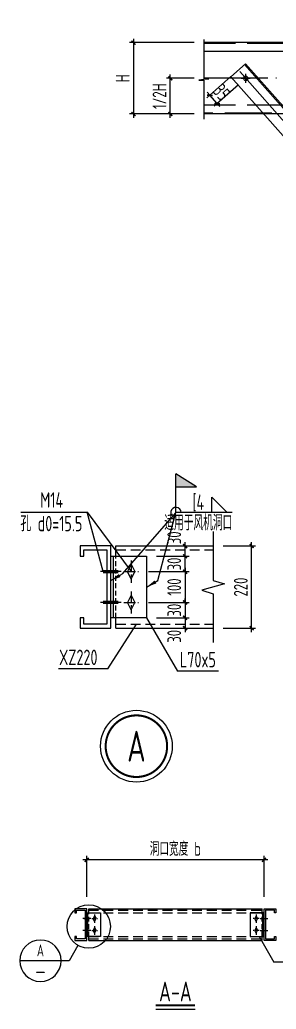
# Model space of a CAD drawing. Extents: x 899043 to 2598688, y -137197 to 211789.
# Drawn here: x 1589224 to 1598989, y 46970 to 84558 of the extents above; entities that cross this region are included whole.
import ezdxf
from ezdxf.enums import TextEntityAlignment as Align

# ---------------------------------------------------------------- set-up
doc = ezdxf.new("R2010")
doc.units = 0
doc.header["$LTSCALE"] = 1500
doc.header["$MEASUREMENT"] = 0
for name, pattern in [('ACAD_ISO02W100', [15, 12, -3]), ('CENTER', [2, 1.25, -0.25, 0.25, -0.25]), ('DASHED2', [0.375, 0.25, -0.125]), ('DOTE', [2.42, 2, -0.2, 0.02, -0.2])]:
    doc.linetypes.add(name, pattern=pattern)
for name, color, linetype in [('DIM', 3, 'Continuous'), ('DOTE', 1, 'Continuous'), ('luoshuang', 6, 'Continuous'), ('luoshuanga', 253, 'CENTER'), ('lzdl', 2, 'Continuous'), ('NUM', 7, 'Continuous'), ('TEXT', 7, 'Continuous'), ('THIN', 7, 'Continuous'), ('WELD', 7, 'Continuous'), ('檩条', 6, 'Continuous')]:
    doc.layers.add(name, color=color, linetype=linetype)
doc.styles.add('TSSD_Dimension', font='Tssdeng.shx', dxfattribs={"width": 0.7, "bigfont": 'hztxt.shx'})
doc.styles.add('TSSD_Label', font='Tssdeng.shx', dxfattribs={"width": 0.7, "bigfont": 'hztxt.shx'})
doc.styles.add('TSSD_Norm', font='Tssdeng.shx', dxfattribs={"bigfont": 'hztxt.shx'})
doc.styles.add('TSSD_Num', font='tssdeng.shx', dxfattribs={"width": 0.7, "bigfont": 'hztxt.shx'})
doc.dimstyles.new('TSSD_150_150', dxfattribs={"dimtxt": 525, "dimasz": 150, "dimexe": 150, "dimexo": 375, "dimgap": 150, "dimtad": 1, "dimdec": 0, "dimzin": 0, "dimdsep": 46, "dimtxsty": 'TSSD_Dimension', "dimblk": 'ARCHTICK', "dimblk1": 'ARCHTICK', "dimblk2": 'ARCHTICK', "dimcen": 0, "dimdle": 150, "dimclrt": 7, "dimadec": 0, "dimazin": 0, "dimtfac": 1, "dimtdec": 0, "dimtix": 1, "dimtmove": 2, "dimatfit": 3, "dimfxl": 0, "dimtolj": 1, "dimtzin": 0, "dimarcsym": 0})
doc.dimstyles.new('TSSD_15_150', dxfattribs={"dimtxt": 525, "dimasz": 150, "dimexe": 150, "dimexo": 375, "dimgap": 150, "dimtad": 1, "dimdec": 0, "dimlfac": 0.1, "dimzin": 0, "dimdsep": 46, "dimtxsty": 'TSSD_Dimension', "dimblk": 'ARCHTICK', "dimblk1": 'ARCHTICK', "dimblk2": 'ARCHTICK', "dimcen": 0, "dimdle": 150, "dimclrt": 7, "dimadec": 0, "dimazin": 0, "dimtfac": 1, "dimtdec": 0, "dimtix": 1, "dimtmove": 2, "dimatfit": 3, "dimfxl": 0, "dimtolj": 1, "dimtzin": 0, "dimarcsym": 0})
doc.dimstyles.new('TSSD_20_150', dxfattribs={"dimtxt": 525, "dimasz": 150, "dimexe": 150, "dimexo": 375, "dimgap": 150, "dimtad": 1, "dimdec": 0, "dimlfac": 0.133333, "dimzin": 0, "dimdsep": 46, "dimtxsty": 'TSSD_Dimension', "dimblk": 'ARCHTICK', "dimblk1": 'ARCHTICK', "dimblk2": 'ARCHTICK', "dimcen": 0, "dimdle": 150, "dimclrt": 7, "dimadec": 0, "dimazin": 0, "dimtfac": 1, "dimtdec": 0, "dimtix": 1, "dimtmove": 2, "dimatfit": 3, "dimfxl": 0, "dimtolj": 1, "dimtzin": 0, "dimarcsym": 0})

# ---------------------------------------------------------------- blocks, each defined once
blk = doc.blocks.new('_ArchTick')
at = {"color": 0, "linetype": 'ByBlock', "const_width": 0.4}
blk.add_lwpolyline([(-0.5, -0.5), (0.5, 0.5)], dxfattribs=at)
blk = doc.blocks.new('*D989')
at = {"layer": 'Defpoints', "color": 0}
for p in [(1597546, 82653), (1597828, 82335), (1596461, 81692)]:
    blk.add_point(p, dxfattribs=at)
at = {"layer": 'DIM', "color": 0, "lineweight": -2}
for p, q in [((1597265, 82404), (1596349, 81592)), ((1597547, 82086), (1596631, 81274)), ((1596461, 81692), (1596362, 81804)), ((1596743, 81374), (1596461, 81692)), ((1596743, 81374), (1596843, 81262))]:
    blk.add_line(p, q, dxfattribs=at)
at = {"layer": 'DIM', "color": 0, "lineweight": -2, "xscale": 150, "yscale": 150, "zscale": 150}
for p, rotation in [((1596461, 81692), 311.5347105282701), ((1596743, 81374), 131.53471052827)]:
    blk.add_blockref('_ArchTick', p, dxfattribs=dict(at, rotation=rotation))
at = {"layer": 'DIM', "color": 7, "insert": (1596911, 81806), "char_height": 525, "attachment_point": 5, "rotation": 311.5347, "style": 'TSSD_Dimension'}
blk.add_mtext('\\A1;35', dxfattribs=at)
blk = doc.blocks.new('*D991')
at = {"layer": 'Defpoints', "color": 0}
for p in [(1604897, 84558), (1597995, 82147), (1603935, 78257), (1604403, 74911), (1604897, 73828)]:
    blk.add_point(p, dxfattribs=at)
at = {"layer": 'DIM', "color": 0, "lineweight": -2}
blk.add_arc((1604897, 74355), 4019, 90, 131.533, dxfattribs=at)
at = {"layer": 'DIM', "color": 0, "lineweight": -2, "xscale": 150, "yscale": 150, "zscale": 150}
blk.add_blockref('_ArchTick', (1604897, 78374), dxfattribs=at)
at = {"layer": 'DIM', "color": 0, "lineweight": -2, "xscale": 150, "yscale": 150, "zscale": 150, "rotation": 221.5330089075125}
blk.add_blockref('_ArchTick', (1602231, 77363), dxfattribs=at)
at = {"layer": 'DIM', "color": 7, "insert": (1603325, 78498), "char_height": 525, "attachment_point": 5, "rotation": 20.7665, "style": 'TSSD_Dimension'}
blk.add_mtext('\\A1;45%%d', dxfattribs=at)
blk = doc.blocks.new('*D993')
at = {"layer": 'Defpoints', "color": 0}
for p in [(1594956, 82335), (1596238, 82335), (1596238, 80980)]:
    blk.add_point(p, dxfattribs=at)
at = {"layer": 'DIM', "color": 0, "lineweight": -2}
for p, q in [((1595863, 82335), (1594806, 82335)), ((1594956, 80830), (1594956, 82485)), ((1595863, 80980), (1594806, 80980))]:
    blk.add_line(p, q, dxfattribs=at)
at = {"layer": 'DIM', "color": 0, "lineweight": -2, "xscale": 150, "yscale": 150, "zscale": 150}
for p, rotation in [((1594956, 82335), 90), ((1594956, 80980), 270)]:
    blk.add_blockref('_ArchTick', p, dxfattribs=dict(at, rotation=rotation))
at = {"layer": 'DIM', "color": 7, "insert": (1594544, 81657), "char_height": 525, "attachment_point": 5, "rotation": 90, "style": 'TSSD_Dimension'}
blk.add_mtext('\\A1;1/2H', dxfattribs=at)
blk = doc.blocks.new('*D994')
at = {"layer": 'Defpoints', "color": 0}
for p in [(1596238, 83690), (1593555, 80980), (1596238, 80980)]:
    blk.add_point(p, dxfattribs=at)
at = {"layer": 'DIM', "color": 0, "lineweight": -2}
for p, q in [((1593555, 83840), (1593555, 80830)), ((1595863, 83690), (1593405, 83690)), ((1595863, 80980), (1593405, 80980))]:
    blk.add_line(p, q, dxfattribs=at)
at = {"layer": 'DIM', "color": 0, "lineweight": -2, "xscale": 150, "yscale": 150, "zscale": 150}
for p, rotation in [((1593555, 83690), 90), ((1593555, 80980), 270)]:
    blk.add_blockref('_ArchTick', p, dxfattribs=dict(at, rotation=rotation))
at = {"layer": 'DIM', "color": 7, "insert": (1593143, 82335), "char_height": 525, "attachment_point": 5, "rotation": 90, "style": 'TSSD_Dimension'}
blk.add_mtext('\\A1;H', dxfattribs=at)
blk = doc.blocks.new('螺栓杆')
at = {"layer": 'luoshuang', "const_width": 16}
blk.add_lwpolyline([(37.5, 0), (-37.5, 0)], dxfattribs=at)
at = {"layer": 'luoshuanga', "ltscale": 0.1}
blk.add_line((-50, 0), (50, 0), dxfattribs=at)
blk = doc.blocks.new('螺栓-普通')
at = {"layer": 'luoshuang'}
for p, q in [((0, 120), (-60, 0)), ((0, -120), (-60, 0)), ((0, 120), (60, 0)), ((0, -120), (60, 0))]:
    blk.add_line(p, q, dxfattribs=at)
at = {"layer": 'luoshuanga', "ltscale": 0.1}
for p, q in [((0, 180), (0, -180)), ((120, 0), (-120, 0))]:
    blk.add_line(p, q, dxfattribs=at)
blk = doc.blocks.new('*D938')
at = {"layer": 'Defpoints', "color": 0}
for p in [(1591774, 52645), (1591774, 50867), (1598524, 50867)]:
    blk.add_point(p, dxfattribs=at)
at = {"layer": 'DIM', "color": 0, "lineweight": -2}
for p, q in [((1598674, 52645), (1591624, 52645)), ((1591774, 51242), (1591774, 52795)), ((1598524, 51242), (1598524, 52795))]:
    blk.add_line(p, q, dxfattribs=at)
at = {"layer": 'DIM', "color": 0, "lineweight": -2, "xscale": 150, "yscale": 150, "zscale": 150, "rotation": 180}
blk.add_blockref('_ArchTick', (1591774, 52645), dxfattribs=at)
at = {"layer": 'DIM', "color": 0, "lineweight": -2, "xscale": 150, "yscale": 150, "zscale": 150}
blk.add_blockref('_ArchTick', (1598524, 52645), dxfattribs=at)
at = {"layer": 'DIM', "color": 7, "insert": (1595149, 53058), "char_height": 525, "attachment_point": 5, "style": 'TSSD_Dimension'}
blk.add_mtext('\\A1;洞口宽度 b', dxfattribs=at)
blk = doc.blocks.new('ts_idx')
at = {"color": 0, "linetype": 'ByBlock', "lineweight": -2}
blk.add_line((-0.5, 0), (0.5, 0), dxfattribs=at)
blk.add_circle((0, 0), 0.5, dxfattribs=at)
at = {"color": 0, "linetype": 'ByBlock', "lineweight": -2, "style": 'TSSD_Num', "width": 0.7}
for tag, p in [('1', (0, 0.25)), ('A', (0, -0.25))]:
    blk.add_attdef(tag, text='', height=0.286, dxfattribs=at).set_placement(p, align=Align.MIDDLE_CENTER)
blk = doc.blocks.new('*D939')
at = {"layer": 'Defpoints', "color": 0}
for p in [(1593751, 63593), (1593751, 62423), (1595518, 62423)]:
    blk.add_point(p, dxfattribs=at)
at = {"layer": 'DIM', "color": 0, "lineweight": -2}
for p, q in [((1594126, 63593), (1595668, 63593)), ((1595518, 63743), (1595518, 62273)), ((1594126, 62423), (1595668, 62423))]:
    blk.add_line(p, q, dxfattribs=at)
at = {"layer": 'DIM', "color": 0, "lineweight": -2, "xscale": 150, "yscale": 150, "zscale": 150}
for p, rotation in [((1595518, 63593), 90), ((1595518, 62423), 270)]:
    blk.add_blockref('_ArchTick', p, dxfattribs=dict(at, rotation=rotation))
at = {"layer": 'DIM', "color": 7, "insert": (1595105, 63008), "char_height": 525, "attachment_point": 5, "rotation": 90, "style": 'TSSD_Dimension'}
blk.add_mtext('\\A1;100', dxfattribs=at)
blk = doc.blocks.new('*D940')
at = {"layer": 'Defpoints', "color": 0}
for p in [(1594055, 61838), (1594055, 61448), (1595518, 61448)]:
    blk.add_point(p, dxfattribs=at)
at = {"layer": 'DIM', "color": 0, "lineweight": -2}
for p, q in [((1594430, 61838), (1595668, 61838)), ((1595518, 61988), (1595518, 61298)), ((1594430, 61448), (1595668, 61448))]:
    blk.add_line(p, q, dxfattribs=at)
at = {"layer": 'DIM', "color": 0, "lineweight": -2, "xscale": 150, "yscale": 150, "zscale": 150}
for p, rotation in [((1595518, 61838), 90), ((1595518, 61448), 270)]:
    blk.add_blockref('_ArchTick', p, dxfattribs=dict(at, rotation=rotation))
at = {"layer": 'DIM', "color": 7, "insert": (1595105, 61137), "char_height": 525, "attachment_point": 5, "rotation": 90, "style": 'TSSD_Dimension'}
blk.add_mtext('\\A1;30', dxfattribs=at)
blk = doc.blocks.new('*D941')
at = {"layer": 'Defpoints', "color": 0}
for p in [(1594055, 64568), (1595518, 64568), (1594055, 64178)]:
    blk.add_point(p, dxfattribs=at)
at = {"layer": 'DIM', "color": 0, "lineweight": -2}
for p, q in [((1595518, 64028), (1595518, 64718)), ((1594430, 64568), (1595668, 64568)), ((1594430, 64178), (1595668, 64178))]:
    blk.add_line(p, q, dxfattribs=at)
at = {"layer": 'DIM', "color": 0, "lineweight": -2, "xscale": 150, "yscale": 150, "zscale": 150}
for p, rotation in [((1595518, 64568), 90), ((1595518, 64178), 270)]:
    blk.add_blockref('_ArchTick', p, dxfattribs=dict(at, rotation=rotation))
at = {"layer": 'DIM', "color": 7, "insert": (1595105, 64878), "char_height": 525, "attachment_point": 5, "rotation": 90, "style": 'TSSD_Dimension'}
blk.add_mtext('\\A1;30', dxfattribs=at)
blk = doc.blocks.new('*D942')
at = {"layer": 'Defpoints', "color": 0}
for p in [(1596590, 64568), (1598053, 64568), (1596590, 61448)]:
    blk.add_point(p, dxfattribs=at)
at = {"layer": 'DIM', "color": 0, "lineweight": -2}
for p, q in [((1598053, 61298), (1598053, 64718)), ((1596965, 64568), (1598203, 64568)), ((1596965, 61448), (1598203, 61448))]:
    blk.add_line(p, q, dxfattribs=at)
at = {"layer": 'DIM', "color": 0, "lineweight": -2, "xscale": 150, "yscale": 150, "zscale": 150}
for p, rotation in [((1598053, 64568), 90), ((1598053, 61448), 270)]:
    blk.add_blockref('_ArchTick', p, dxfattribs=dict(at, rotation=rotation))
at = {"layer": 'DIM', "color": 7, "insert": (1597640, 63008), "char_height": 525, "attachment_point": 5, "rotation": 90, "style": 'TSSD_Dimension'}
blk.add_mtext('\\A1;220', dxfattribs=at)
blk = doc.blocks.new('ts_idx2')
at = {"color": 0, "linetype": 'ByBlock', "lineweight": -2, "const_width": 0.0333}
blk.add_lwpolyline([(-0.5, 0, 1), (0.5, 0, 1)], format="xyb", close=True, dxfattribs=at)
at = {"color": 0, "linetype": 'ByBlock', "lineweight": -2}
blk.add_circle((0, 0), 0.583, dxfattribs=at)
at = {"color": 0, "linetype": 'ByBlock', "lineweight": -2, "style": 'TSSD_Num', "width": 0.7}
blk.add_attdef('A', text='', height=0.5, dxfattribs=at).set_placement((0, 0), align=Align.MIDDLE_CENTER)
blk = doc.blocks.new('*D943')
at = {"layer": 'Defpoints', "color": 0}
for p in [(1594055, 64178), (1595518, 64178), (1593751, 63593)]:
    blk.add_point(p, dxfattribs=at)
at = {"layer": 'DIM', "color": 0, "lineweight": -2}
for p, q in [((1595518, 64178), (1595518, 64328)), ((1594430, 64178), (1595668, 64178)), ((1595518, 63593), (1595518, 64178)), ((1594126, 63593), (1595668, 63593)), ((1595518, 63593), (1595518, 63443))]:
    blk.add_line(p, q, dxfattribs=at)
at = {"layer": 'DIM', "color": 0, "lineweight": -2, "xscale": 150, "yscale": 150, "zscale": 150}
for p, rotation in [((1595518, 64178), 270), ((1595518, 63593), 90)]:
    blk.add_blockref('_ArchTick', p, dxfattribs=dict(at, rotation=rotation))
at = {"layer": 'DIM', "color": 7, "insert": (1595105, 63885), "char_height": 525, "attachment_point": 5, "rotation": 90, "style": 'TSSD_Dimension'}
blk.add_mtext('\\A1;30', dxfattribs=at)
blk = doc.blocks.new('*D944')
at = {"layer": 'Defpoints', "color": 0}
for p in [(1593751, 62423), (1594055, 61838), (1595518, 61838)]:
    blk.add_point(p, dxfattribs=at)
at = {"layer": 'DIM', "color": 0, "lineweight": -2}
for p, q in [((1594126, 62423), (1595668, 62423)), ((1595518, 62423), (1595518, 62573)), ((1595518, 62423), (1595518, 61838)), ((1594430, 61838), (1595668, 61838)), ((1595518, 61838), (1595518, 61688))]:
    blk.add_line(p, q, dxfattribs=at)
at = {"layer": 'DIM', "color": 0, "lineweight": -2, "xscale": 150, "yscale": 150, "zscale": 150}
for p, rotation in [((1595518, 62423), 270), ((1595518, 61838), 90)]:
    blk.add_blockref('_ArchTick', p, dxfattribs=dict(at, rotation=rotation))
at = {"layer": 'DIM', "color": 7, "insert": (1595105, 62130), "char_height": 525, "attachment_point": 5, "rotation": 90, "style": 'TSSD_Dimension'}
blk.add_mtext('\\A1;30', dxfattribs=at)
blk = doc.blocks.new('_WELD004')
at = {"color": 0, "linetype": 'ByBlock'}
for p, q in [((0, 1), (1, 0)), ((0, 0), (0, 1))]:
    blk.add_line(p, q, dxfattribs=at)
blk = doc.blocks.new('_WELD001')
at = {"linetype": 'ByBlock'}
h = blk.add_hatch(color=0, dxfattribs=at)
h.paths.add_polyline_path([(0.8, 1), (0, 1.5), (0, 1)])
edge = h.paths.add_edge_path()
edge.add_line((0, 0), (0, 1.5))
at = {"color": 0, "linetype": 'ByBlock'}
for p, q in [((0, 0), (0, 1.5)), ((0.8, 1), (0, 1.5)), ((0, 1), (0.8, 1))]:
    blk.add_line(p, q, dxfattribs=at)

msp = doc.modelspace()

# ---------------------------------------------------------------- linework, layer by layer
for p, q in [((1596238, 83803.4), (1596238, 82319.6)), ((1613187.5, 83689.9), (1596238, 83689.9)), ((1613187.5, 83351.1), (1596238, 83351.1)), ((1597813.3, 82889.6), (1597256.7, 82396.2)), ((1604641.3, 75122.5), (1597778.6, 82858.9)), ((1604675.2, 75152.7), (1597812.9, 82889.2)), ((1596428.7, 82319.6), (1596047.3, 82260)), ((1596238, 82319.6), (1596428.7, 82319.6)), ((1604113.9, 74654.5), (1597256.7, 82396.2)), ((1596047.3, 82260), (1596238, 82260)), ((1596238, 82260), (1596238, 80787)), ((1613187.5, 80979.9), (1596238, 80979.9))]:
    msp.add_line(p, q)
at = {"linetype": 'ACAD_ISO02W100', "ltscale": 0.1}
for p, q in [((1613187.5, 83656), (1596238, 83656)), ((1613187.5, 81318.6), (1596238, 81318.6)), ((1598826.8, 81013.8), (1596238, 81013.8))]:
    msp.add_line(p, q, dxfattribs=at)
at = {"color": 1}
msp.add_line((1597658.5, 82334.9), (1597997.3, 82334.9), dxfattribs=at)
msp.add_circle((1597827.9, 82334.9), 84.7, dxfattribs=at)
at = {"layer": 'DOTE', "color": 251, "linetype": 'DOTE'}
for p, q in [((1613187.5, 82334.9), (1596238, 82334.9)), ((1604403.3, 74911.3), (1597546.2, 82652.9)), ((1597827.9, 82165.5), (1597827.9, 82504.2))]:
    msp.add_line(p, q, dxfattribs=at)
at = {"layer": 'lzdl'}
for p, q in [((1592787.9, 61837.7), (1592787.9, 64177.7)), ((1591819.5, 49736), (1591819.5, 50636)), ((1598479.5, 49736), (1598479.5, 50636))]:
    msp.add_line(p, q, dxfattribs=at)
for points in [[(1592690.4, 64177.7), (1594055.4, 64177.7), (1594055.4, 61837.7), (1592690.4, 61837.7), (1592690.4, 64177.7)], [(1591774.5, 50636), (1592299.5, 50636), (1592299.5, 49736), (1591774.5, 49736), (1591774.5, 50636)], [(1598524.5, 50636), (1597999.5, 50636), (1597999.5, 49736), (1598524.5, 49736), (1598524.5, 50636)]]:
    msp.add_lwpolyline(points, dxfattribs=at)
at = {"layer": 'NUM', "const_width": 75}
msp.add_lwpolyline([(1594399.5, 47120.2), (1595899.5, 47120.2)], dxfattribs=at)
at = {"layer": 'NUM'}
msp.add_lwpolyline([(1594399.5, 46970.2), (1595899.5, 46970.2)], dxfattribs=at)
at = {"layer": 'THIN'}
for p, q in [((1589270.5, 65853), (1591792.3, 65853)), ((1592397.9, 63592.7), (1591792.3, 65853)), ((1591792.3, 65853), (1593470.4, 63601.2)), ((1594055.4, 61837.7), (1595225.4, 59811.2)), ((1592579.2, 59898.7), (1593665.4, 61593.9)), ((1592579.2, 59898.7), (1590697.6, 59898.7)), ((1596785.4, 59811.2), (1595225.4, 59811.2)), ((1598337, 49736), (1598899.5, 48761.7)), ((1591099.5, 48811.9), (1590799.5, 48811.9)), ((1600099.5, 48761.7), (1598899.5, 48761.7))]:
    msp.add_line(p, q, dxfattribs=at)
at = {"layer": 'THIN', "linetype": 'ByBlock'}
msp.add_line((1591437, 49396.5), (1591099.5, 48811.9), dxfattribs=at)
at = {"layer": 'THIN'}
msp.add_lwpolyline([(1596590.4, 65113.7), (1596590.4, 63261.2), (1597019.4, 63124.7), (1596161.4, 62890.7), (1596590.4, 62754.2), (1596590.4, 60901.7)], dxfattribs=at)
at = {"layer": 'THIN', "linetype": 'ByBlock'}
msp.add_circle((1591849.5, 50111), 825, dxfattribs=at)
at = {"layer": 'WELD', "color": 13}
for p, q in [((1595171.6, 65841.3), (1593112.6, 63495.2)), ((1594477.6, 63251.4), (1595171.6, 65841.3)), ((1597316.6, 65841.3), (1595171.6, 65841.3)), ((1592690.4, 63251.4), (1593112.6, 63495.2)), ((1594055.4, 63007.7), (1594477.6, 63251.4))]:
    msp.add_line(p, q, dxfattribs=at)
msp.add_arc((1595171.6, 65841.3), 195, 0, 255, dxfattribs=at)
for points in [[(1592995.7, 63502.7), (1592690.4, 63251.4), (1593060.7, 63390.1)], [(1594360.7, 63259), (1594055.4, 63007.7), (1594425.7, 63146.4)]]:
    msp.add_solid(points, dxfattribs=at)
at = {"layer": '檩条', "color": 31}
for p, q in [((1592885.4, 64567.7), (1596590.4, 64567.7)), ((1592885.4, 64177.7), (1592885.4, 64567.7)), ((1592885.4, 64177.7), (1592885.4, 64567.7)), ((1592885.4, 61447.7), (1592885.4, 61837.7)), ((1592885.4, 61447.7), (1596590.4, 61447.7)), ((1591849.5, 50786), (1598449.5, 50786)), ((1591849.5, 50636), (1591849.5, 50786)), ((1591849.5, 50636), (1591849.5, 50786)), ((1598449.5, 50636), (1598449.5, 50786)), ((1591849.5, 49586), (1591849.5, 49736)), ((1598449.5, 49586), (1598449.5, 49736)), ((1591849.5, 49586), (1598449.5, 49586))]:
    msp.add_line(p, q, dxfattribs=at)
at = {"layer": '檩条', "color": 31, "linetype": 'DASHED2'}
for p, q in [((1592885.4, 64421.4), (1596590.4, 64421.4)), ((1592885.4, 61593.9), (1596590.4, 61593.9)), ((1591849.5, 50729.7), (1598449.5, 50729.7)), ((1591849.5, 50636), (1598449.5, 50636)), ((1591849.5, 49736), (1598449.5, 49736)), ((1591849.5, 49642.2), (1598449.5, 49642.2))]:
    msp.add_line(p, q, dxfattribs=at)
at = {"layer": '檩条', "color": 31, "linetype": 'DASHED2', "ltscale": 0.5}
for p, q in [((1592885.4, 61837.7), (1592885.4, 64177.7)), ((1591849.5, 49736), (1591849.5, 50636)), ((1598449.5, 49736), (1598449.5, 50636))]:
    msp.add_line(p, q, dxfattribs=at)
at = {"layer": '檩条', "color": 31}
for points in [[(1592690.4, 61447.7), (1592690.4, 64567.7), (1591520.4, 64567.7), (1591520.4, 64177.7), (1591666.7, 64177.7), (1591666.7, 64421.4), (1592544.2, 64421.4), (1592544.2, 61593.9), (1591666.7, 61593.9), (1591666.7, 61837.7), (1591520.4, 61837.7), (1591520.4, 61447.7)], [(1591774.5, 49586), (1591774.5, 50786), (1591324.5, 50786), (1591324.5, 50636), (1591380.7, 50636), (1591380.7, 50729.7), (1591718.2, 50729.7), (1591718.2, 49642.2), (1591380.7, 49642.2), (1591380.7, 49736), (1591324.5, 49736), (1591324.5, 49586)], [(1598524.5, 49586), (1598524.5, 50786), (1598974.5, 50786), (1598974.5, 50636), (1598918.2, 50636), (1598918.2, 50729.7), (1598580.7, 50729.7), (1598580.7, 49642.2), (1598918.2, 49642.2), (1598918.2, 49736), (1598974.5, 49736), (1598974.5, 49586)]]:
    msp.add_lwpolyline(points, close=True, dxfattribs=at)

# ---------------------------------------------------------------- block references
at = {"layer": 'luoshuang'}
for name, p, xscale, yscale, zscale in [('螺栓-普通', (1593470.4, 63592.7), -2.340000002179295, 2.340000002179295, 2.34), ('螺栓杆', (1592690.4, 63592.7), -7.800000007264316, 7.799999998183921, 7.800000000000001), ('螺栓-普通', (1593470.4, 62422.7), -2.340000002179295, 2.340000002179295, 2.34), ('螺栓杆', (1592690.4, 62422.7), -7.800000007264316, 7.799999998183921, 7.800000000000001), ('螺栓杆', (1591774.5, 50411), -3, 3, 3), ('螺栓-普通', (1592074.5, 50411), -0.9000000001396984, 0.8999999999650754, 0.8999999999999999), ('螺栓-普通', (1598224.5, 50411), 0.9000000001396984, 0.8999999999650754, 0.8999999999999999), ('螺栓杆', (1598524.5, 50411), 3, 3, 3), ('螺栓-普通', (1592074.5, 49961), -0.9000000001396984, 0.8999999999650754, 0.8999999999999999), ('螺栓-普通', (1598224.5, 49961), 0.9000000001396984, 0.8999999999650754, 0.8999999999999999), ('螺栓杆', (1591774.5, 49961), -3, 3, 3), ('螺栓杆', (1598524.5, 49961), 3, 3, 3)]:
    msp.add_blockref(name, p, dxfattribs=dict(at, xscale=xscale, yscale=yscale, zscale=zscale))
at = {"layer": 'THIN'}
ref = msp.add_blockref('ts_idx2', (1593665.4, 56962.7), dxfattribs=dict(at, xscale=2340, yscale=2340, zscale=2340))
ref.add_attrib('1', 'A', dxfattribs={"color": 4, "height": 1170, "style": 'TSSD_Num', "width": 0.7}).set_placement((1593665.4, 56962.7), align=Align.MIDDLE_CENTER)
ref = msp.add_blockref('ts_idx', (1590012, 48811.9), dxfattribs=dict(at, xscale=-1575, yscale=1575, zscale=1575))
ref.add_attrib('1', 'A', dxfattribs={"height": 450, "style": 'TSSD_Num', "width": 0.7}).set_placement((1590012, 49205.7), align=Align.MIDDLE_CENTER)
ref.add_attrib('-', '-', dxfattribs={"height": 450, "style": 'TSSD_Num', "width": 1.5}).set_placement((1590012, 48418.2), align=Align.MIDDLE_CENTER)
at = {"layer": 'WELD', "color": 13}
for name, p, xscale, yscale, zscale in [('_WELD001', (1595171.6, 65841.3), 975, 975, 975), ('_WELD004', (1596536.6, 65841.3), 585, 585, 585)]:
    msp.add_blockref(name, p, dxfattribs=dict(at, xscale=xscale, yscale=yscale, zscale=zscale))

# ---------------------------------------------------------------- texts
at = {"layer": 'NUM', "color": 4, "style": 'TSSD_Norm', "width": 0.7}
msp.add_text('A-A', height=750, dxfattribs=at).set_placement((1595149.5, 47270.2), align=Align.CENTER)
at = {"layer": 'TEXT', "color": 13, "style": 'TSSD_Label'}
for s, width, p in [('[4', 0.7, (1596244.1, 65938.8)), ('适用于风机洞口', 0.55, (1597316.6, 65158.8))]:
    msp.add_text(s, height=585, dxfattribs=dict(at, width=width)).set_placement(p, align=Align.RIGHT)
at = {"layer": 'THIN', "style": 'TSSD_Label', "width": 0.7}
for s, p in [('M14', (1590440.5, 66023.4)), ('孔 d%%1420%%143=15.5', (1590427.9, 65126.8)), ('XZ220', (1591452, 60045)), ('L70x5', (1596005.4, 59957.4))]:
    msp.add_text(s, height=585, dxfattribs=at).set_placement(p, align=Align.CENTER)

# ---------------------------------------------------------------- dimensions: what is measured, and where the dimension line sits
at = {"layer": 'DIM'}
dim = msp.add_angular_dim_2l(base=(1603934.8, 78257.2), line1=((1604896.5, 73828.3), (1604896.5, 84558.4)), line2=((1604403.3, 74911.3), (1597994.6, 82146.7)), text='45%%d', dimstyle='TSSD_150_150', dxfattribs=at)
dim.commit()
dim.dimension.update_dxf_attribs({"geometry": '*D991', "text_midpoint": (1603325.2, 78498.5)})
for base, p1, p2, angle, text, dimstyle, picture, middle in [((1593555, 80979.9), (1596238, 83689.9), (1596238, 80979.9), 90, 'H', 'TSSD_150_150', '*D994', (1593142.5, 82334.9)), ((1594956.3, 82334.9), (1596238, 80979.9), (1596238, 82334.9), 90, '1/2H', 'TSSD_150_150', '*D993', (1594543.8, 81657.4)), ((1598052.9, 64567.7), (1596590.4, 61447.7), (1596590.4, 64567.7), 90, '220', 'TSSD_15_150', '*D942', (1597640.4, 63007.7)), ((1595517.9, 64177.7), (1593751.2, 63592.7), (1594055.4, 64177.7), 90, '30', 'TSSD_15_150', '*D943', (1595105.4, 63885.2)), ((1595517.9, 62422.7), (1593751.2, 63592.7), (1593751.2, 62422.7), 90, '100', 'TSSD_15_150', '*D939', (1595105.4, 63007.7)), ((1595517.9, 61837.7), (1593751.2, 62422.7), (1594055.4, 61837.7), 270, '30', 'TSSD_15_150', '*D944', (1595105.4, 62130.2))]:
    dim = msp.add_linear_dim(base=base, p1=p1, p2=p2, angle=angle, text=text, dimstyle=dimstyle, dxfattribs=at)
    dim.commit()
    dim.dimension.update_dxf_attribs({"geometry": picture, "text_midpoint": middle})
dim = msp.add_aligned_dim(p1=(1597827.8, 82334.6), p2=(1597546.1, 82652.6), distance=1449, text='35', dimstyle='TSSD_150_150', dxfattribs=at)
dim.commit()
dim.dimension.update_dxf_attribs({"geometry": '*D989', "text_midpoint": (1596911.1, 81806.3)})
for base, p1, p2, picture, middle in [((1595517.9, 64567.7), (1594055.4, 64177.7), (1594055.4, 64567.7), '*D941', (1595105.4, 64878)), ((1595517.9, 61447.7), (1594055.4, 61837.7), (1594055.4, 61447.7), '*D940', (1595105.4, 61137.4))]:
    dim = msp.add_linear_dim(base=base, p1=p1, p2=p2, angle=90, text='30', dimstyle='TSSD_15_150', dxfattribs=at)
    dim.commit()
    dim.dimension.update_dxf_attribs({"geometry": picture, "text_midpoint": middle, "dimtype": 160})
dim = msp.add_linear_dim(base=(1591774.5, 52645.5), p1=(1598524.5, 50866.6), p2=(1591774.5, 50866.6), text='洞口宽度 b', dimstyle='TSSD_20_150', dxfattribs=at)
dim.commit()
dim.dimension.update_dxf_attribs({"geometry": '*D938', "text_midpoint": (1595149.5, 53058)})

doc.saveas('drawing.dxf')
